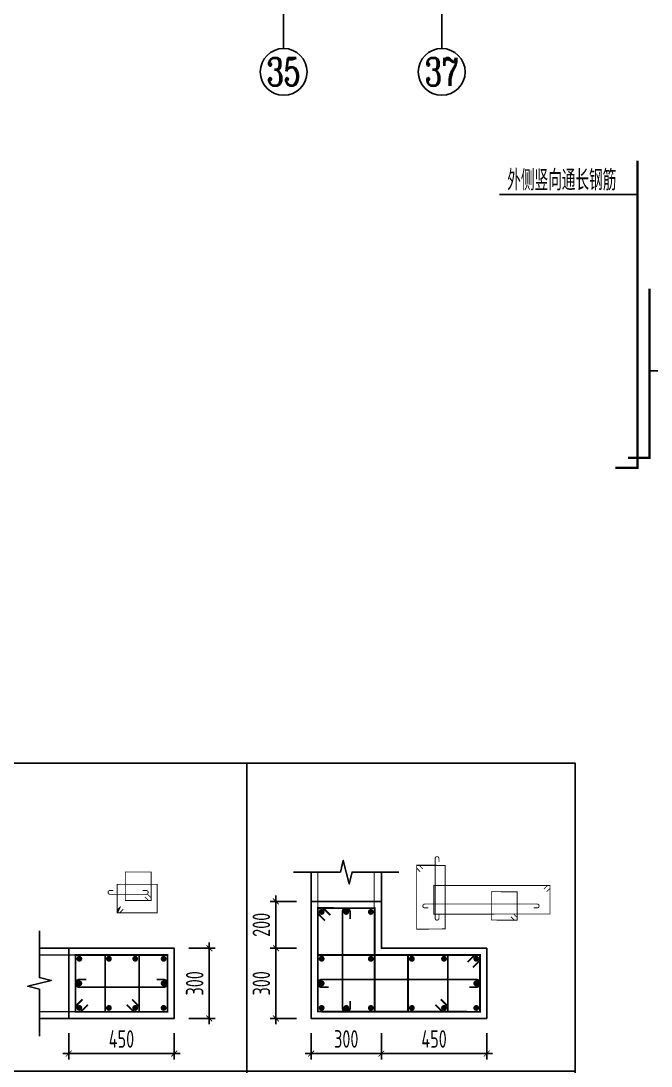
# Model space of a CAD drawing. Extents: x -1307975 to -76406, y -96289 to 379359.
# Drawn here: x -929803 to -919040, y 332308 to 350164 of the extents above; entities that cross this region are included whole.
import ezdxf
from ezdxf.enums import TextEntityAlignment as Align

# ---------------------------------------------------------------- set-up
doc = ezdxf.new("R2010")
doc.units = 0
doc.header["$LTSCALE"] = 1000
doc.linetypes.add('CONTINOUS', pattern=[0])
doc.linetypes.add('DOTE', pattern=[2.4200000000000004, 2, -0.2, 0.02, -0.2])
doc.layers.get('0').update_dxf_attribs({"linetype": 'CONTINUOUS'})
doc.layers.get('DEFPOINTS').update_dxf_attribs({"linetype": 'CONTINUOUS'})
for name, color, linetype in [('A-AXIS', 1, 'CONTINUOUS'), ('A-DOTE', 10, 'DOTE'), ('AXIS_NUM', 7, 'CONTINUOUS'), ('COLU_DE_DIM', 3, 'CONTINUOUS'), ('COLU_DE_TH', 7, 'CONTINUOUS'), ('LINK', 6, 'CONTINUOUS'), ('LINK-INDEX', 6, 'CONTINUOUS'), ('REIN', 6, 'CONTINUOUS'), ('S-B板配筋号', 7, 'CONTINUOUS'), ('TAB', 7, 'CONTINUOUS'), ('THIN', 7, 'CONTINUOUS'), ('标注', 142, 'CONTINUOUS'), ('说明文字', 7, 'CONTINUOUS')]:
    doc.layers.add(name, color=color, linetype=linetype)
doc.styles.add('TSSD_Axis', font='complex.shx', dxfattribs={"width": 0.7, "bigfont": 'hztxt.shx'})
doc.styles.add('TSSD_DIMENSION', font='Tssdeng.shx', dxfattribs={"width": 0.7, "bigfont": 'tssdchn.shx'})
doc.dimstyles.new('TSSD_25_100', dxfattribs={"dimtxt": 300, "dimasz": 100, "dimexe": 100, "dimexo": 250, "dimgap": 100, "dimtad": 1, "dimdec": 0, "dimlfac": 0.25, "dimzin": 0, "dimdsep": 46, "dimtxsty": 'TSSD_DIMENSION', "dimblk": 'ARCHTICK', "dimcen": 0, "dimdle": 100, "dimclrt": 7, "dimadec": 0, "dimazin": 0, "dimtfac": 1, "dimtdec": 0, "dimtix": 1, "dimtmove": 2, "dimatfit": 3, "dimldrblk": 'ARCHTICK', "dimfxl": 1, "dimtolj": 1, "dimtzin": 0, "dimarcsym": 0})

# ---------------------------------------------------------------- blocks, each defined once
blk = doc.blocks.new('_ArchTick')
at = {"color": 0, "linetype": 'ByBlock', "const_width": 0.15}
blk.add_lwpolyline([(-0.5, -0.5), (0.5, 0.5)], dxfattribs=at)
blk = doc.blocks.new('*D68')
at = {"layer": 'COLU_DE_DIM', "color": 0, "lineweight": -2, "transparency": 16777216}
for p, q in [((-924846.5664384194, 332871.7173452778), (-924846.5664384194, 332421.7173452778)), ((-923646.6035558156, 332871.7173452778), (-923646.6035558156, 332421.7173452778)), ((-924946.5664384194, 332521.7173452778), (-923546.6035558156, 332521.7173452778))]:
    blk.add_line(p, q, dxfattribs=at)
at = {"layer": 'DEFPOINTS', "color": 0, "transparency": 16777216}
for p in [(-924846.5664384194, 333121.7173452778), (-923646.6035558156, 333121.7173452778), (-923646.6035558156, 332521.7173452778)]:
    blk.add_point(p, dxfattribs=at)
at = {"layer": 'COLU_DE_DIM', "color": 0, "lineweight": -2, "transparency": 16777216, "xscale": 100, "yscale": 100, "zscale": 100, "rotation": 180}
blk.add_blockref('_ArchTick', (-924846.5664384194, 332521.7173452778), dxfattribs=at)
at = {"layer": 'COLU_DE_DIM', "color": 0, "lineweight": -2, "transparency": 16777216, "xscale": 100, "yscale": 100, "zscale": 100}
blk.add_blockref('_ArchTick', (-923646.6035558156, 332521.7173452778), dxfattribs=at)
at = {"layer": 'COLU_DE_DIM', "color": 7, "transparency": 16777216, "insert": (-924246.5849971175, 332771.7173452778), "char_height": 300, "attachment_point": 5, "style": 'TSSD_DIMENSION'}
blk.add_mtext('\\A1;300', dxfattribs=at)
blk = doc.blocks.new('*D69')
at = {"layer": 'COLU_DE_DIM', "color": 0, "lineweight": -2, "transparency": 16777216}
for p, q in [((-923646.6035558156, 332871.7173452778), (-923646.6035558156, 332421.7173452778)), ((-921846.6035556416, 332871.7173452778), (-921846.6035556416, 332421.7173452778)), ((-923746.6035558156, 332521.7173452778), (-921746.6035556416, 332521.7173452778))]:
    blk.add_line(p, q, dxfattribs=at)
at = {"layer": 'DEFPOINTS', "color": 0, "transparency": 16777216}
for p in [(-923646.6035558156, 333121.7173452778), (-921846.6035556416, 333121.7173452778), (-921846.6035556416, 332521.7173452778)]:
    blk.add_point(p, dxfattribs=at)
at = {"layer": 'COLU_DE_DIM', "color": 0, "lineweight": -2, "transparency": 16777216, "xscale": 100, "yscale": 100, "zscale": 100, "rotation": 180}
blk.add_blockref('_ArchTick', (-923646.6035558156, 332521.7173452778), dxfattribs=at)
at = {"layer": 'COLU_DE_DIM', "color": 0, "lineweight": -2, "transparency": 16777216, "xscale": 100, "yscale": 100, "zscale": 100}
blk.add_blockref('_ArchTick', (-921846.6035556416, 332521.7173452778), dxfattribs=at)
at = {"layer": 'COLU_DE_DIM', "color": 7, "transparency": 16777216, "insert": (-922746.6035557287, 332771.7173452778), "char_height": 300, "attachment_point": 5, "style": 'TSSD_DIMENSION'}
blk.add_mtext('\\A1;450', dxfattribs=at)
blk = doc.blocks.new('*D70')
at = {"layer": 'COLU_DE_DIM', "color": 0, "lineweight": -2, "transparency": 16777216}
for p, q in [((-925096.5664384194, 334321.7551648453), (-925546.5664384194, 334321.7551648453)), ((-925446.5664384194, 333021.7173452778), (-925446.5664384194, 334421.7551648453)), ((-925096.5664384194, 333121.7173452778), (-925546.5664384194, 333121.7173452778))]:
    blk.add_line(p, q, dxfattribs=at)
at = {"layer": 'DEFPOINTS', "color": 0, "transparency": 16777216}
for p in [(-925446.5664384194, 334321.7551648453), (-924846.5664384194, 334321.7551648453), (-924846.5664384194, 333121.7173452778)]:
    blk.add_point(p, dxfattribs=at)
at = {"layer": 'COLU_DE_DIM', "color": 0, "lineweight": -2, "transparency": 16777216, "xscale": 100, "yscale": 100, "zscale": 100}
for p, rotation in [((-925446.5664384194, 334321.7551648453), 90), ((-925446.5664384194, 333121.7173452778), 270)]:
    blk.add_blockref('_ArchTick', p, dxfattribs=dict(at, rotation=rotation))
at = {"layer": 'COLU_DE_DIM', "color": 7, "transparency": 16777216, "insert": (-925696.5664384195, 333721.7362550613), "char_height": 300, "attachment_point": 5, "rotation": 90, "style": 'TSSD_DIMENSION'}
blk.add_mtext('\\A1;300', dxfattribs=at)
blk = doc.blocks.new('*D71')
at = {"layer": 'COLU_DE_DIM', "color": 0, "lineweight": -2, "transparency": 16777216}
for p, q in [((-925446.5664384194, 334221.7551648453), (-925446.5664384194, 335221.7551649486)), ((-925096.5664384194, 335121.7551649486), (-925546.5664384194, 335121.7551649486)), ((-925096.5664384194, 334321.7551648453), (-925546.5664384194, 334321.7551648453))]:
    blk.add_line(p, q, dxfattribs=at)
at = {"layer": 'DEFPOINTS', "color": 0, "transparency": 16777216}
for p in [(-925446.5664384194, 335121.7551649486), (-924846.5664384194, 335121.7551649486), (-924846.5664384194, 334321.7551648453)]:
    blk.add_point(p, dxfattribs=at)
at = {"layer": 'COLU_DE_DIM', "color": 0, "lineweight": -2, "transparency": 16777216, "xscale": 100, "yscale": 100, "zscale": 100}
for p, rotation in [((-925446.5664384194, 335121.7551649486), 90), ((-925446.5664384194, 334321.7551648453), 270)]:
    blk.add_blockref('_ArchTick', p, dxfattribs=dict(at, rotation=rotation))
at = {"layer": 'COLU_DE_DIM', "color": 7, "transparency": 16777216, "insert": (-925696.5664384195, 334721.7551648968), "char_height": 300, "attachment_point": 5, "rotation": 90, "style": 'TSSD_DIMENSION'}
blk.add_mtext('\\A1;200', dxfattribs=at)
blk = doc.blocks.new('*D72')
at = {"layer": 'COLU_DE_DIM', "color": 0, "lineweight": -2, "transparency": 16777216}
for p, q in [((-928985.3586015915, 332871.7016186754), (-928985.3586015915, 332421.7016186754)), ((-927185.3586015914, 332871.7016186754), (-927185.3586015914, 332421.7016186754)), ((-929085.3586015915, 332521.7016186754), (-927085.3586015914, 332521.7016186754))]:
    blk.add_line(p, q, dxfattribs=at)
at = {"layer": 'DEFPOINTS', "color": 0, "transparency": 16777216}
for p in [(-928985.3586015915, 333121.7016186754), (-927185.3586015914, 333121.7016186754), (-927185.3586015914, 332521.7016186754)]:
    blk.add_point(p, dxfattribs=at)
at = {"layer": 'COLU_DE_DIM', "color": 0, "lineweight": -2, "transparency": 16777216, "xscale": 100, "yscale": 100, "zscale": 100, "rotation": 180}
blk.add_blockref('_ArchTick', (-928985.3586015915, 332521.7016186754), dxfattribs=at)
at = {"layer": 'COLU_DE_DIM', "color": 0, "lineweight": -2, "transparency": 16777216, "xscale": 100, "yscale": 100, "zscale": 100}
blk.add_blockref('_ArchTick', (-927185.3586015914, 332521.7016186754), dxfattribs=at)
at = {"layer": 'COLU_DE_DIM', "color": 7, "transparency": 16777216, "insert": (-928085.3586015915, 332771.7016186754), "char_height": 300, "attachment_point": 5, "style": 'TSSD_DIMENSION'}
blk.add_mtext('\\A1;450', dxfattribs=at)
blk = doc.blocks.new('*D73')
at = {"layer": 'COLU_DE_DIM', "color": 0, "lineweight": -2, "transparency": 16777216}
for p, q in [((-926935.3586015914, 334321.6487953088), (-926485.3586015914, 334321.6487953088)), ((-926585.3586015914, 333021.7016186754), (-926585.3586015914, 334421.6487953088)), ((-926935.3586015914, 333121.7016186754), (-926485.3586015914, 333121.7016186754))]:
    blk.add_line(p, q, dxfattribs=at)
at = {"layer": 'DEFPOINTS', "color": 0, "transparency": 16777216}
for p in [(-927185.3586015914, 334321.6487953088), (-926585.3586015914, 334321.6487953088), (-927185.3586015914, 333121.7016186754)]:
    blk.add_point(p, dxfattribs=at)
at = {"layer": 'COLU_DE_DIM', "color": 0, "lineweight": -2, "transparency": 16777216, "xscale": 100, "yscale": 100, "zscale": 100}
for p, rotation in [((-926585.3586015914, 334321.6487953088), 90), ((-926585.3586015914, 333121.7016186754), 270)]:
    blk.add_blockref('_ArchTick', p, dxfattribs=dict(at, rotation=rotation))
at = {"layer": 'COLU_DE_DIM', "color": 7, "transparency": 16777216, "insert": (-926835.3586015915, 333721.6752069919), "char_height": 300, "attachment_point": 5, "rotation": 90, "style": 'TSSD_DIMENSION'}
blk.add_mtext('\\A1;300', dxfattribs=at)
blk = doc.blocks.new('20210729.23145802')
at = {"layer": 'REIN', "linetype": 'ByBlock', "const_width": 40}
for points in [[(-27575.67512942757, -167946.2110451418), (-27575.67512942757, -168035.1012875675), (-27575.67512942757, -173193.6898432332), (-27956.94259554055, -173193.6898432332)], [(-27374.51583957393, -170132.8530578348), (-27374.51583957393, -170221.7433002624), (-27374.51583957393, -173023.164039725), (-27739.11903907452, -173023.164039725)]]:
    blk.add_lwpolyline(points, dxfattribs=at)
at = {"layer": '标注', "linetype": 'CONTINOUS'}
for p, q in [((-27575.67512942757, -168523.3164001345), (-29935.28088062909, -168523.3164001345)), ((-27374.51583957393, -171539.1963539864), (-25355.55797268357, -171539.1963539864))]:
    blk.add_line(p, q, dxfattribs=at)
at = {"layer": '说明文字', "color": 0, "style": 'TSSD_DIMENSION', "width": 0.7}
blk.add_text('外侧竖向通长钢筋', height=350, dxfattribs=at).set_placement((-29801.15945465956, -168455.1587208449))
blk = doc.blocks.new('ts_axno')
at = {"color": 0, "linetype": 'ByBlock', "lineweight": -2}
blk.add_circle((0, 0), 0.5, dxfattribs=at)
at = {"color": 0, "linetype": 'ByBlock', "lineweight": -2, "style": 'TSSD_Axis', "width": 0.7}
blk.add_attdef('A', text='', height=0.6, dxfattribs=at).set_placement((0, 0), align=Align.MIDDLE_CENTER)
blk = doc.blocks.new('20210726.16350016')
at = {"layer": 'A-AXIS'}
for p, q in [((51900.00000741781, 3600.047255706508), (51900.00000741781, 800.0472557065077)), ((54600.00000724586, 3600.047255706624), (54600.00000724586, 800.0472557066241))]:
    blk.add_line(p, q, dxfattribs=at)
ref = blk.add_blockref('ts_axno', (51900.00000741781, 400.0472557065077), dxfattribs=dict(at, xscale=-800, yscale=800, zscale=800, rotation=180))
ref.add_attrib('22', '35', dxfattribs={"layer": 'AXIS_NUM', "height": 480, "style": 'TSSD_Axis', "width": 0.7}).set_placement((51900.00000741781, 400.0472557065077), align=Align.MIDDLE_CENTER)
ref = blk.add_blockref('ts_axno', (54600.00000724586, 400.0472557066241), dxfattribs=dict(at, xscale=-800, yscale=800, zscale=800, rotation=180))
ref.add_attrib('23', '37', dxfattribs={"layer": 'AXIS_NUM', "height": 480, "style": 'TSSD_Axis', "width": 0.7}).set_placement((54600.00000724586, 400.0472557066241), align=Align.MIDDLE_CENTER)

msp = doc.modelspace()

# ---------------------------------------------------------------- linework, layer by layer
at = {"layer": 'COLU_DE_TH'}
for points in [[(-923646.6035558156, 335121.7551649486), (-924846.5664384194, 335121.7708915506), (-924846.56643836, 333121.7173452778), (-921846.6035556416, 333121.7016186754), (-921846.6035558156, 334321.7551648453), (-923646.6035558156, 334321.7551648453), (-923646.6035558156, 335121.7551649486)], [(-928985.3586015915, 334321.6487953088), (-928985.3586015915, 333121.7016186754), (-927185.3586015914, 333121.7016186754), (-927185.3586015914, 334321.6487953087), (-928985.3586015915, 334321.6487953088)]]:
    msp.add_lwpolyline(points, close=True, dxfattribs=at)
at = {"layer": 'LINK', "const_width": 30}
for points in [[(-924611.5672247702, 334794.8441140772), (-924731.5664384143, 334914.844900428), (-924731.5664384166, 335006.7693843615), (-923761.6035558156, 335006.7566721181), (-923761.6035558158, 333236.7132826761), (-924731.5664383629, 333236.7169146654), (-924731.5664384166, 335006.7693843615), (-924639.6419544903, 335006.7681796077), (-924519.6427408463, 334886.7673932569)], [(-928658.4347200374, 333356.7016186753), (-928778.4347200376, 333236.7016186754), (-928870.3586015917, 333236.7016186754), (-928870.3586015915, 334206.6487953089), (-927300.3586015914, 334206.6487953088), (-927300.3586015914, 333236.7016186754), (-928870.3586015917, 333236.7016186754), (-928870.3586015917, 333328.6255002297), (-928750.3586015914, 333448.6255002295)], [(-927905.1044321803, 333448.5201113502), (-927785.1048815126, 333328.5196620196), (-927785.1048814993, 333236.5954362479), (-928365.1048815357, 333236.6020265652), (-928365.1048816062, 334206.6487952591), (-927785.1048816399, 334206.6487951952), (-927785.1048814993, 333236.5954362479), (-927877.0291072689, 333236.5961246682), (-927997.0286579366, 333356.5965739989)], [(-922173.5274373376, 334086.7551648366), (-922053.5274373462, 334206.7551648453), (-921961.6035557991, 334206.7551648453), (-921961.6035556583, 333236.7020492894), (-924731.5664383629, 333236.7169146654), (-924731.5664383869, 334206.7551648453), (-921961.6035557991, 334206.7551648453), (-921961.6035557856, 334114.8312832979), (-922081.6035557771, 333994.8312832893)], [(-922631.6031063816, 333448.6264808867), (-922511.6035557139, 333328.6260315561), (-922511.6035557005, 333236.7018057845), (-923191.6035557371, 333236.7083961018), (-923191.6035558074, 334206.7551647956), (-922511.6035558413, 334206.7551647318), (-922511.6035557005, 333236.7018057845), (-922603.5277814702, 333236.7024942047), (-922723.5273321379, 333356.7029435354)]]:
    msp.add_lwpolyline(points, dxfattribs=at)
for points in [[(-924181.5849971514, 334821.7575239965), (-924181.5849971514, 334941.7575239965, 1), (-924311.5849971514, 334941.7575239965), (-924311.5849971514, 333301.7135260666, 1), (-924181.5849971514, 333301.7135260666), (-924181.5849971514, 333421.7135260666)], [(-928685.3586015917, 333786.6752069921), (-928805.3586015917, 333786.6752069921, 1), (-928805.3586015917, 333656.6752069921), (-927365.3586015915, 333656.6752069921, 1), (-927365.3586015915, 333786.6752069921), (-927485.3586015915, 333786.6752069921)], [(-922146.6022262838, 333656.7291780955), (-922026.6022262847, 333656.72872876, 1), (-922026.6017395045, 333786.7287287592), (-924666.5646222014, 333786.7431073551, 1), (-924666.5651089816, 333656.743107356), (-924546.5651089823, 333656.7426580206)]]:
    msp.add_lwpolyline(points, format="xyb", dxfattribs=at)
at = {"layer": 'LINK-INDEX', "const_width": 15.00000095367432}
for points in [[(-922663.3111154372, 335794.2207278775), (-922663.3111154372, 335854.2207278775, 1), (-922728.3111154372, 335854.2207278775), (-922728.3111154372, 334834.1987289125, 1), (-922663.3111154372, 334834.1987289125), (-922663.3111154372, 334894.1987289125)], [(-928221.6021120285, 335308.0734664657), (-928281.6021120285, 335308.0734664657, 1), (-928281.6021120285, 335243.0734664657), (-927661.6021120285, 335243.0734664656, 1), (-927661.6021120285, 335308.0734664656), (-927721.6021120285, 335308.0734664656)], [(-921045.8196083087, 335011.7063302591), (-920985.8196083087, 335011.7063302591, 1), (-920985.8196083087, 335076.7063302591), (-922905.8010496572, 335076.713519557, 1), (-922905.8010496572, 335011.713519557), (-922845.8010496572, 335011.713519557)]]:
    msp.add_lwpolyline(points, format="xyb", dxfattribs=at)
for points in [[(-922983.299555461, 335630.7651040945), (-923043.2991622834, 335690.7654972695), (-923043.2991622846, 335736.7277392384), (-922558.3177209841, 335736.7213831167), (-922558.3177209842, 334651.6996883958), (-923043.2991622578, 334651.7015043905), (-923043.2991622846, 335736.7277392384), (-922997.3369203199, 335736.7271368615), (-922937.3373134976, 335676.7267436865)], [(-927639.2193607601, 335244.0128095626), (-927579.2195854239, 335184.0125848997), (-927579.2195854172, 335138.0504720127), (-928019.2195854356, 335138.0537671713), (-928019.2195854707, 335623.0771515181), (-927579.2195854875, 335623.0771514862), (-927579.2195854172, 335138.0504720127), (-927625.1816982994, 335138.0508162229), (-927685.1814736357, 335198.0510408859)], [(-928053.1401712511, 334988.0932752284), (-928113.1401712509, 334928.0932752281), (-928159.1021120285, 334928.0932752282), (-928159.1021120285, 335413.0668635449), (-927474.1021120284, 335413.0668635449), (-927474.1021120284, 334928.0932752282), (-928159.1021120285, 334928.0932752282), (-928159.1021120284, 334974.0552160052), (-928099.1021120286, 335034.0552160055)], [(-920871.7823355338, 335331.7261573439), (-920811.7823355397, 335391.7261573498), (-920765.8203947657, 335391.7261573498), (-920765.8203946953, 334906.6995995718), (-922750.8018360477, 334906.7070322598), (-922750.8018360598, 335391.7261573498), (-920765.8203947657, 335391.7261573498), (-920765.8203947591, 335345.7642165782), (-920825.8203947532, 335285.7642165723)], [(-921388.3201700546, 334907.6552063214), (-921328.3203947183, 334847.6549816584), (-921328.3203947117, 334801.6928687715), (-921768.32039473, 334801.6961639301), (-921768.3203947652, 335286.719548277), (-921328.320394782, 335286.719548245), (-921328.3203947117, 334801.6928687715), (-921374.2825075939, 334801.6932129817), (-921434.2822829301, 334861.6934376446)]]:
    msp.add_lwpolyline(points, dxfattribs=at)
at = {"layer": 'LINK-INDEX', "color": 1, "const_width": 20}
for points in [[(-924731.6025168723, 334906.7551649488), (-924731.6025168723, 335621.7551649486)], [(-923768.7348655871, 334906.7551649487), (-923768.7348655871, 335621.7551649486)], [(-928770.3586015917, 334206.6487953089), (-929485.3586015915, 334206.6487953088)], [(-928770.3586015917, 333236.7016186754), (-929485.3586015914, 333236.7016186754)]]:
    msp.add_lwpolyline(points, dxfattribs=at)
at = {"layer": 'REIN', "const_width": 50}
for points in [[(-924691.566438415, 334941.7685324719, 1), (-924641.566438415, 334941.7685324719, 1), (-924691.566438415, 334941.7685324719)], [(-924271.5849971514, 334941.7575239965, 1), (-924221.5849971514, 334941.7575239965, 1), (-924271.5849971514, 334941.7575239965)], [(-923851.6035558156, 334941.7575239965, 1), (-923801.6035558156, 334941.7575239965, 1), (-923851.6035558156, 334941.7575239965)], [(-928830.3586015915, 334141.6487953088, 1), (-928780.3586015915, 334141.6487953088, 1), (-928830.3586015915, 334141.6487953088)], [(-928325.1048815356, 334141.5492031987, 1), (-928275.1048815356, 334141.5492031987, 1), (-928325.1048815356, 334141.5492031987)], [(-927875.10488164, 334141.6487951952, 1), (-927825.10488164, 334141.6487951952, 1), (-927875.10488164, 334141.6487951952)], [(-927390.3586015915, 334141.6487953088, 1), (-927340.3586015915, 334141.6487953088, 1), (-927390.3586015915, 334141.6487953088)], [(-924691.5664383853, 334141.7551648453, 1), (-924641.5664383853, 334141.7551648453, 1), (-924691.5664383853, 334141.7551648453)], [(-923851.6035558158, 334141.7551648453, 1), (-923801.6035558158, 334141.7551648453, 1), (-923851.6035558158, 334141.7551648453)], [(-923151.6035558057, 334141.7551647956, 1), (-923101.6035558057, 334141.7551647956, 1), (-923151.6035558057, 334141.7551647956)], [(-922601.6035557804, 334141.7551650266, 1), (-922551.6035557804, 334141.7551650266, 1), (-922601.6035557804, 334141.7551650266)], [(-922051.6035557896, 334141.7551648453, 1), (-922001.6035557896, 334141.7551648453, 1), (-922051.6035557896, 334141.7551648453)], [(-928830.358601622, 333721.7747991022, 1), (-928780.358601622, 333721.7747991022, 1), (-928830.358601622, 333721.7747991022)], [(-927390.3586016219, 333721.7747991022, 1), (-927340.3586016219, 333721.7747991022, 1), (-927390.3586016219, 333721.7747991022)], [(-924691.5648654903, 333721.7287287596, 1), (-924641.5648654903, 333721.7287287596, 1), (-924691.5648654903, 333721.7287287596)], [(-922051.6019828946, 333721.7287287596, 1), (-922001.6019828946, 333721.7287287596, 1), (-922051.6019828946, 333721.7287287596)], [(-928830.3586015915, 333301.7016186754, 1), (-928780.3586015915, 333301.7016186754, 1), (-928830.3586015915, 333301.7016186754)], [(-928325.1048815356, 333301.6020265652, 1), (-928275.1048815356, 333301.6020265652, 1), (-928325.1048815356, 333301.6020265652)], [(-927875.1048816399, 333301.7016185618, 1), (-927825.1048816399, 333301.7016185618, 1), (-927875.1048816399, 333301.7016185618)], [(-927390.3586015914, 333301.7016186754, 1), (-927340.3586015914, 333301.7016186754, 1), (-927390.3586015914, 333301.7016186754)], [(-924691.5664383646, 333301.7166712758, 1), (-924641.5664383646, 333301.7166712758, 1), (-924691.5664383646, 333301.7166712758)], [(-924271.5849971514, 333301.7135260666, 1), (-924221.5849971514, 333301.7135260666, 1), (-924271.5849971514, 333301.7135260666)], [(-923851.6035558158, 333301.7135260665, 1), (-923801.6035558158, 333301.7135260665, 1), (-923851.6035558158, 333301.7135260665)], [(-923151.603555785, 333301.7166712262, 1), (-923101.603555785, 333301.7166712262, 1), (-923151.603555785, 333301.7166712262)], [(-922601.6035557804, 333301.7135262479, 1), (-922551.6035557804, 333301.7135262479, 1), (-922601.6035557804, 333301.7135262479)], [(-922051.6035556678, 333301.7022926798, 1), (-922001.6035556678, 333301.7022926798, 1), (-922051.6035556678, 333301.7022926798)]]:
    msp.add_lwpolyline(points, format="xyb", close=True, dxfattribs=at)
at = {"layer": 'TAB'}
for points in [[(-930157.7679834331, 337484.0655907579), (-925946.5664384194, 337484.0655907579), (-925946.5664384194, 328221.7016186754), (-930157.7679834331, 328221.7016186754), (-930157.7679834331, 337484.0655907579), (-930157.7679834331, 332221.7016186754), (-925946.5664384194, 332221.7016186754), (-925946.5664384194, 331221.7016186754), (-930157.7679834331, 331221.7016186754), (-930157.7679834331, 330221.7016186754), (-925946.5664384194, 330221.7016186754), (-925946.5664384194, 329221.7016186754), (-930157.7679834331, 329221.7016186754)], [(-925946.5664384194, 337484.0655907579), (-920339.438026859, 337484.0655907579), (-920339.438026859, 328221.7016186754), (-925946.5664384194, 328221.7016186754), (-925946.5664384194, 337484.0655907579), (-925946.5664384194, 332221.7016186754), (-920339.438026859, 332221.7016186754), (-920339.438026859, 331221.7016186754), (-925946.5664384194, 331221.7016186754), (-925946.5664384194, 330221.7016186754), (-920339.438026859, 330221.7016186754), (-920339.438026859, 329221.7016186754), (-925946.5664384194, 329221.7016186754)]]:
    msp.add_lwpolyline(points, dxfattribs=at)
at = {"layer": 'THIN'}
for p, q in [((-924846.5664384194, 335121.7708915506), (-924846.5598854659, 335621.7708915077)), ((-923646.6035558156, 335121.7551649486), (-923646.5970028621, 335621.7551649057)), ((-928985.3586015915, 334321.6487953088), (-929485.3586015915, 334321.6487953088)), ((-928985.3586015915, 333121.7016186754), (-929485.3586015915, 333121.7016186754))]:
    msp.add_line(p, q, dxfattribs=at)
for points in [[(-923346.597002888, 335621.7512331336), (-924146.5784441726, 335621.761717616), (-924196.5810653497, 335421.7623729286), (-924296.5758229784, 335821.7636834849), (-924346.5784441555, 335621.7643387974), (-925146.5598854402, 335621.7748232798)], [(-929485.3586015914, 334621.6487953088), (-929485.3586015915, 333821.6752069921), (-929285.3586015915, 333771.6752069921), (-929685.3586015915, 333671.6752069921), (-929485.3586015915, 333621.6752069921), (-929485.3586015915, 332821.7016186754)]]:
    msp.add_lwpolyline(points, dxfattribs=at)

# ---------------------------------------------------------------- block references
at = {"layer": 'A-DOTE'}
msp.add_blockref('20210726.16350016', (-977215.6014635856, 348893.0153740305), dxfattribs=at)
at = {"layer": 'S-B板配筋号'}
msp.add_blockref('20210729.23145802', (-891694.8647749559, 515723.2355573303), dxfattribs=at)

# ---------------------------------------------------------------- dimensions: what is measured, and where the dimension line sits
at = {"layer": 'COLU_DE_DIM'}
for base, p1, p2, picture, middle in [((-925446.5664384194, 335121.7551649486), (-924846.5664384194, 334321.7551648453), (-924846.5664384194, 335121.7551649486), '*D71', (-925696.5664384195, 334721.7551648968)), ((-926585.3586015914, 334321.6487953088), (-927185.3586015914, 333121.7016186754), (-927185.3586015914, 334321.6487953088), '*D73', (-926835.3586015915, 333721.6752069919)), ((-925446.5664384194, 334321.7551648453), (-924846.5664384194, 333121.7173452778), (-924846.5664384194, 334321.7551648453), '*D70', (-925696.5664384195, 333721.7362550613))]:
    dim = msp.add_linear_dim(base=base, p1=p1, p2=p2, angle=89.9999998932783, dimstyle='TSSD_25_100', dxfattribs=at)
    dim.commit()
    dim.dimension.update_dxf_attribs({"geometry": picture, "text_midpoint": middle})
for base, p1, p2, picture, middle in [((-927185.3586015914, 332521.7016186754), (-928985.3586015915, 333121.7016186754), (-927185.3586015914, 333121.7016186754), '*D72', (-928085.3586015915, 332771.7016186754)), ((-923646.6035558156, 332521.7173452778), (-924846.5664384194, 333121.7173452778), (-923646.6035558156, 333121.7173452778), '*D68', (-924246.5849971175, 332771.7173452778)), ((-921846.6035556416, 332521.7173452778), (-923646.6035558156, 333121.7173452778), (-921846.6035556416, 333121.7173452778), '*D69', (-922746.6035557287, 332771.7173452778))]:
    dim = msp.add_linear_dim(base=base, p1=p1, p2=p2, dimstyle='TSSD_25_100', dxfattribs=at)
    dim.commit()
    dim.dimension.update_dxf_attribs({"geometry": picture, "text_midpoint": middle})

doc.saveas('drawing.dxf')
